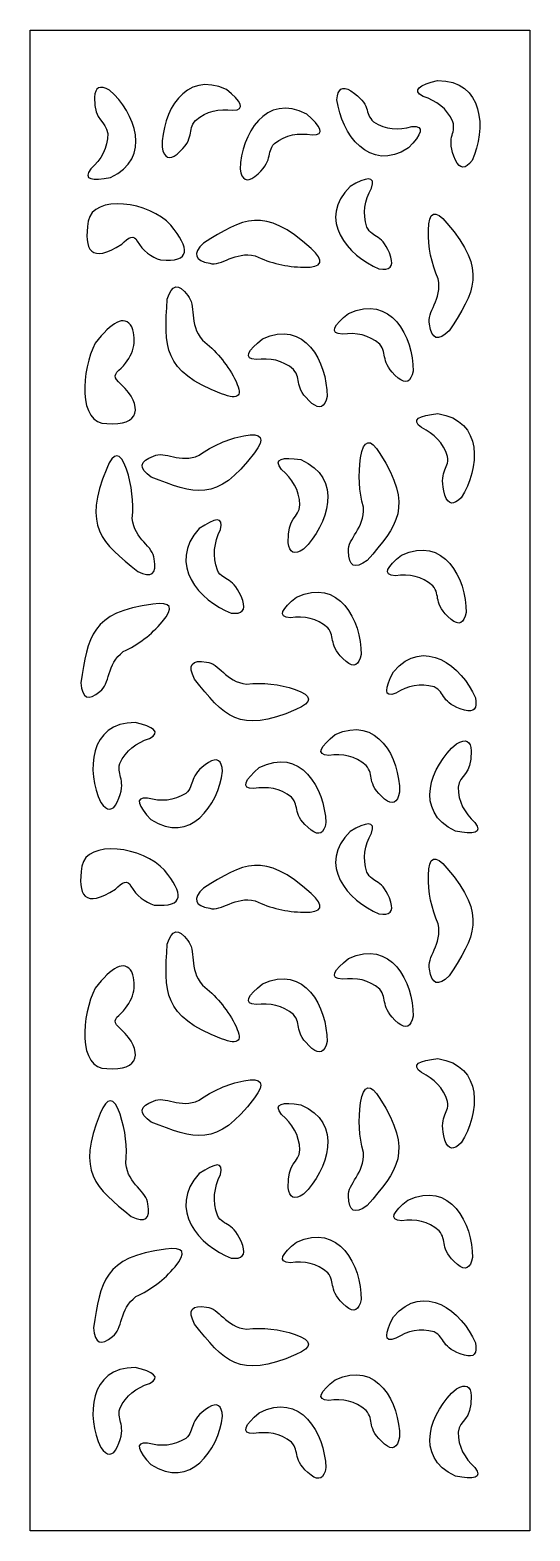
# Model space of a CAD drawing. Header units: centimetres. Extents: x -19.6 to -13.6, y -9 to 9.
import ezdxf

# ---------------------------------------------------------------- set-up
doc = ezdxf.new("R2010")
doc.units = ezdxf.units.CM
doc.header["$MEASUREMENT"] = 0
doc.layers.add('layer 1', color=7, linetype='Continuous')

msp = doc.modelspace()

# ---------------------------------------------------------------- linework, layer by layer
at = {"layer": 'layer 1', "color": 250}
for points, knots in [([(-13.56024, -9.00022), (-13.56024, -9.00022), (-13.56024, 9.00077), (-13.56024, 9.00077), (-13.56024, 9.00077), (-13.56024, 9.00077), (-19.56056, 9.00077), (-19.56056, 9.00077), (-19.56056, 9.00077), (-19.56056, 9.00077), (-19.56056, -9.00022), (-19.56056, -9.00022), (-19.56056, -9.00022), (-19.56056, -9.00022), (-13.56024, -9.00022), (-13.56024, -9.00022)], [0, 0, 0, 0, 0.2, 0.2, 0.2, 0.2, 0.4, 0.4, 0.4, 0.4, 0.6, 0.6, 0.6, 0.6, 1, 1, 1, 1]), ([(-17.9763, 7.5949), (-17.97671, 8.00797), (-17.70802, 8.52396), (-17.20123, 8.2857), (-17.20123, 8.2857), (-17.02792, 8.14755), (-16.96311, 8.04358), (-17.12647, 8.03766), (-17.12647, 8.03766), (-17.29292, 8.05826), (-17.44227, 8.03132), (-17.57471, 7.91731), (-17.57471, 7.91731), (-17.67826, 7.79629), (-17.56749, 7.70834), (-17.79577, 7.51166), (-17.79577, 7.51166), (-17.88915, 7.43618), (-17.94933, 7.46393), (-17.9763, 7.5949)], [0, 0, 0, 0, 0.16666667, 0.16666667, 0.16666667, 0.16666667, 0.33333333, 0.33333333, 0.33333333, 0.33333333, 0.5, 0.5, 0.5, 0.5, 0.66666667, 0.66666667, 0.66666667, 0.66666667, 1, 1, 1, 1]), ([(-18.60637, 8.27961), (-18.2977, 8.01105), (-18.08734, 7.46779), (-18.5951, 7.23168), (-18.5951, 7.23168), (-18.81105, 7.18782), (-18.93087, 7.20546), (-18.82895, 7.33542), (-18.82895, 7.33542), (-18.70523, 7.4505), (-18.62813, 7.58332), (-18.62705, 7.75976), (-18.62705, 7.75976), (-18.65, 7.91846), (-18.78777, 7.8902), (-18.78603, 8.19443), (-18.78603, 8.19443), (-18.7816, 8.31564), (-18.72172, 8.34404), (-18.60637, 8.27961)], [0, 0, 0, 0, 0.16666667, 0.16666667, 0.16666667, 0.16666667, 0.33333333, 0.33333333, 0.33333333, 0.33333333, 0.5, 0.5, 0.5, 0.5, 0.66666667, 0.66666667, 0.66666667, 0.66666667, 1, 1, 1, 1]), ([(-15.87761, 8.16411), (-15.82317, 7.75476), (-15.48842, 7.28037), (-15.01791, 7.58603), (-15.01791, 7.58603), (-14.86453, 7.7467), (-14.81411, 7.85862), (-14.97676, 7.84206), (-14.97676, 7.84206), (-15.13896, 7.7988), (-15.29052, 7.80499), (-15.43689, 7.89977), (-15.43689, 7.89977), (-15.55556, 8.00547), (-15.45747, 8.10782), (-15.70978, 8.27137), (-15.70978, 8.27137), (-15.81233, 8.33333), (-15.86827, 8.29758), (-15.87761, 8.16411)], [0, 0, 0, 0, 0.16666667, 0.16666667, 0.16666667, 0.16666667, 0.33333333, 0.33333333, 0.33333333, 0.33333333, 0.5, 0.5, 0.5, 0.5, 0.66666667, 0.66666667, 0.66666667, 0.66666667, 1, 1, 1, 1]), ([(-14.25612, 7.43653), (-14.08365, 7.81053), (-14.11206, 8.39367), (-14.6704, 8.39614), (-14.6704, 8.39614), (-14.88494, 8.34565), (-14.98697, 8.27939), (-14.84146, 8.20366), (-14.84146, 8.20366), (-14.6821, 8.15062), (-14.55804, 8.06188), (-14.48557, 7.90156), (-14.48557, 7.90156), (-14.44218, 7.74734), (-14.57918, 7.71538), (-14.45434, 7.43889), (-14.45434, 7.43889), (-14.40119, 7.3303), (-14.33512, 7.32951), (-14.25612, 7.43653)], [0, 0, 0, 0, 0.16666667, 0.16666667, 0.16666667, 0.16666667, 0.33333333, 0.33333333, 0.33333333, 0.33333333, 0.5, 0.5, 0.5, 0.5, 0.66666667, 0.66666667, 0.66666667, 0.66666667, 1, 1, 1, 1]), ([(-17.04041, 7.33388), (-17.02474, 7.74664), (-16.73617, 8.25142), (-16.23905, 7.99294), (-16.23905, 7.99294), (-16.07126, 7.84792), (-16.01054, 7.74143), (-16.17401, 7.74209), (-16.17401, 7.74209), (-16.33953, 7.76937), (-16.48981, 7.74846), (-16.62659, 7.63987), (-16.62659, 7.63987), (-16.73477, 7.52312), (-16.6275, 7.43078), (-16.86326, 7.24344), (-16.86326, 7.24344), (-16.95951, 7.17178), (-17.01856, 7.20192), (-17.04041, 7.33388)], [0, 0, 0, 0, 0.16666667, 0.16666667, 0.16666667, 0.16666667, 0.33333333, 0.33333333, 0.33333333, 0.33333333, 0.5, 0.5, 0.5, 0.5, 0.66666667, 0.66666667, 0.66666667, 0.66666667, 1, 1, 1, 1]), ([(-15.37246, 6.13804), (-15.75002, 6.29054), (-16.122, 6.73531), (-15.71675, 7.12584), (-15.71675, 7.12584), (-15.52639, 7.23842), (-15.40741, 7.26116), (-15.46246, 7.10466), (-15.46246, 7.10466), (-15.54289, 6.95505), (-15.57355, 6.804), (-15.5184, 6.63671), (-15.5184, 6.63671), (-15.44616, 6.4941), (-15.3248, 6.56619), (-15.22959, 6.27777), (-15.22959, 6.27777), (-15.1952, 6.16163), (-15.24282, 6.11505), (-15.37246, 6.13804)], [0, 0, 0, 0, 0.16666667, 0.16666667, 0.16666667, 0.16666667, 0.33333333, 0.33333333, 0.33333333, 0.33333333, 0.5, 0.5, 0.5, 0.5, 0.66666667, 0.66666667, 0.66666667, 0.66666667, 1, 1, 1, 1]), ([(-18.86146, 6.70964), (-18.80431, 7.03089), (-18.12292, 6.94721), (-17.87118, 6.65901), (-17.87118, 6.65901), (-17.64099, 6.38091), (-17.62554, 6.21332), (-17.99289, 6.24275), (-17.99289, 6.24275), (-18.10903, 6.2773), (-18.20303, 6.3531), (-18.27491, 6.47015), (-18.27491, 6.47015), (-18.31114, 6.55059), (-18.37781, 6.51755), (-18.45831, 6.43294), (-18.45831, 6.43294), (-18.83004, 6.19646), (-18.91762, 6.35351), (-18.86146, 6.70964)], [0, 0, 0, 0, 0.16666667, 0.16666667, 0.16666667, 0.16666667, 0.33333333, 0.33333333, 0.33333333, 0.33333333, 0.5, 0.5, 0.5, 0.5, 0.66666667, 0.66666667, 0.66666667, 0.66666667, 1, 1, 1, 1]), ([(-17.47849, 6.44627), (-17.00117, 6.73997), (-16.75245, 6.8976), (-16.18833, 6.38038), (-16.18833, 6.38038), (-16.01879, 6.22908), (-16.04785, 6.1541), (-16.27551, 6.15545), (-16.27551, 6.15545), (-16.48078, 6.15974), (-16.67452, 6.20505), (-16.85672, 6.29137), (-16.85672, 6.29137), (-17.10255, 6.35517), (-17.26069, 6.15903), (-17.40381, 6.20369), (-17.40381, 6.20369), (-17.58719, 6.23348), (-17.61208, 6.31434), (-17.47849, 6.44627)], [0, 0, 0, 0, 0.16666667, 0.16666667, 0.16666667, 0.16666667, 0.33333333, 0.33333333, 0.33333333, 0.33333333, 0.5, 0.5, 0.5, 0.5, 0.66666667, 0.66666667, 0.66666667, 0.66666667, 1, 1, 1, 1]), ([(-14.52992, 5.39298), (-14.22768, 5.86458), (-14.06568, 6.11024), (-14.55677, 6.68344), (-14.55677, 6.68344), (-14.70029, 6.85564), (-14.77473, 6.82797), (-14.78008, 6.60044), (-14.78008, 6.60044), (-14.78189, 6.39524), (-14.7431, 6.20081), (-14.66372, 6.01715), (-14.66372, 6.01715), (-14.60832, 5.77032), (-14.80545, 5.61589), (-14.76581, 5.47205), (-14.76581, 5.47205), (-14.74195, 5.28826), (-14.66332, 5.2619), (-14.52992, 5.39298)], [0, 0, 0, 0, 0.16666667, 0.16666667, 0.16666667, 0.16666667, 0.33333333, 0.33333333, 0.33333333, 0.33333333, 0.5, 0.5, 0.5, 0.5, 0.66666667, 0.66666667, 0.66666667, 0.66666667, 1, 1, 1, 1]), ([(-17.91376, 5.77202), (-17.94975, 5.20592), (-17.97251, 4.90882), (-17.26091, 4.63862), (-17.26091, 4.63862), (-17.05067, 4.5555), (-16.99866, 4.61632), (-17.10489, 4.82106), (-17.10489, 4.82106), (-17.20336, 5.00425), (-17.33229, 5.15811), (-17.49169, 5.28263), (-17.49169, 5.28263), (-17.66079, 5.47494), (-17.56263, 5.7081), (-17.66765, 5.81659), (-17.66765, 5.81659), (-17.77826, 5.96826), (-17.8603, 5.95341), (-17.91376, 5.77202)], [0, 0, 0, 0, 0.16666667, 0.16666667, 0.16666667, 0.16666667, 0.33333333, 0.33333333, 0.33333333, 0.33333333, 0.5, 0.5, 0.5, 0.5, 0.66666667, 0.66666667, 0.66666667, 0.66666667, 1, 1, 1, 1]), ([(-14.96249, 4.91048), (-14.96208, 5.32356), (-15.23077, 5.83955), (-15.73756, 5.60128), (-15.73756, 5.60128), (-15.91087, 5.46314), (-15.97568, 5.35917), (-15.81232, 5.35325), (-15.81232, 5.35325), (-15.64587, 5.37384), (-15.49652, 5.3469), (-15.36407, 5.2329), (-15.36407, 5.2329), (-15.26053, 5.11188), (-15.3713, 5.02392), (-15.14302, 4.82724), (-15.14302, 4.82724), (-15.04964, 4.75177), (-14.98946, 4.77951), (-14.96249, 4.91048)], [0, 0, 0, 0, 0.16666667, 0.16666667, 0.16666667, 0.16666667, 0.33333333, 0.33333333, 0.33333333, 0.33333333, 0.5, 0.5, 0.5, 0.5, 0.66666667, 0.66666667, 0.66666667, 0.66666667, 1, 1, 1, 1]), ([(-18.6378, 4.28073), (-18.99236, 4.26799), (-18.9425, 4.934), (-18.77672, 5.24501), (-18.77672, 5.24501), (-18.58196, 5.49974), (-18.42916, 5.58992), (-18.33767, 5.43963), (-18.33767, 5.43963), (-18.27376, 5.26386), (-18.31681, 5.09935), (-18.46682, 4.94609), (-18.46682, 4.94609), (-18.55097, 4.86983), (-18.56965, 4.83857), (-18.46478, 4.75105), (-18.46478, 4.75105), (-18.19691, 4.49158), (-18.23981, 4.2476), (-18.6378, 4.28073)], [0, 0, 0, 0, 0.16666667, 0.16666667, 0.16666667, 0.16666667, 0.33333333, 0.33333333, 0.33333333, 0.33333333, 0.5, 0.5, 0.5, 0.5, 0.66666667, 0.66666667, 0.66666667, 0.66666667, 1, 1, 1, 1]), ([(-15.99633, 4.60641), (-15.99592, 5.01949), (-16.26461, 5.53548), (-16.7714, 5.29721), (-16.7714, 5.29721), (-16.94471, 5.15907), (-17.00952, 5.0551), (-16.84616, 5.04918), (-16.84616, 5.04918), (-16.67971, 5.06978), (-16.53036, 5.04284), (-16.39791, 4.92883), (-16.39791, 4.92883), (-16.29436, 4.80781), (-16.40514, 4.71986), (-16.17686, 4.52318), (-16.17686, 4.52318), (-16.08348, 4.4477), (-16.0233, 4.47544), (-15.99633, 4.60641)], [0, 0, 0, 0, 0.16666667, 0.16666667, 0.16666667, 0.16666667, 0.33333333, 0.33333333, 0.33333333, 0.33333333, 0.5, 0.5, 0.5, 0.5, 0.66666667, 0.66666667, 0.66666667, 0.66666667, 1, 1, 1, 1]), ([(-14.38433, 3.39223), (-14.16366, 3.73905), (-14.11418, 4.32074), (-14.66704, 4.40003), (-14.66704, 4.40003), (-14.88634, 4.37954), (-14.99625, 4.32793), (-14.86216, 4.23287), (-14.86216, 4.23287), (-14.71132, 4.15838), (-14.60022, 4.05339), (-14.54975, 3.88457), (-14.54975, 3.88457), (-14.5273, 3.72579), (-14.66729, 3.71298), (-14.58041, 3.42186), (-14.58041, 3.42186), (-14.54221, 3.30694), (-14.47685, 3.29707), (-14.38433, 3.39223)], [0, 0, 0, 0, 0.16666667, 0.16666667, 0.16666667, 0.16666667, 0.33333333, 0.33333333, 0.33333333, 0.33333333, 0.5, 0.5, 0.5, 0.5, 0.66666667, 0.66666667, 0.66666667, 0.66666667, 1, 1, 1, 1]), ([(-18.10467, 3.64002), (-17.58902, 3.43521), (-17.31948, 3.32399), (-16.8676, 3.92961), (-16.8676, 3.92961), (-16.73104, 4.10756), (-16.77284, 4.17602), (-16.99301, 4.135), (-16.99301, 4.135), (-17.19096, 4.09501), (-17.37027, 4.01679), (-17.53094, 3.90035), (-17.53094, 3.90035), (-17.75731, 3.79492), (-17.94617, 3.95971), (-18.07658, 3.89095), (-18.07658, 3.89095), (-18.24869, 3.82976), (-18.25805, 3.74611), (-18.10467, 3.64002)], [0, 0, 0, 0, 0.16666667, 0.16666667, 0.16666667, 0.16666667, 0.33333333, 0.33333333, 0.33333333, 0.33333333, 0.5, 0.5, 0.5, 0.5, 0.66666667, 0.66666667, 0.66666667, 0.66666667, 1, 1, 1, 1]), ([(-15.51429, 2.63942), (-15.14921, 3.06258), (-14.95454, 3.28234), (-15.36055, 3.92067), (-15.36055, 3.92067), (-15.47856, 4.11185), (-15.55611, 4.09522), (-15.59319, 3.87077), (-15.59319, 3.87077), (-15.62366, 3.66791), (-15.61243, 3.46985), (-15.55952, 3.27658), (-15.55952, 3.27658), (-15.53916, 3.02426), (-15.75588, 2.89987), (-15.73673, 2.75177), (-15.73673, 2.75177), (-15.73879, 2.56639), (-15.66464, 2.52894), (-15.51429, 2.63942)], [0, 0, 0, 0, 0.16666667, 0.16666667, 0.16666667, 0.16666667, 0.33333333, 0.33333333, 0.33333333, 0.33333333, 0.5, 0.5, 0.5, 0.5, 0.66666667, 0.66666667, 0.66666667, 0.66666667, 1, 1, 1, 1]), ([(-18.26845, 2.50685), (-18.70073, 2.85852), (-18.93022, 3.04025), (-18.64034, 3.74097), (-18.64034, 3.74097), (-18.55706, 3.95021), (-18.47784, 3.94763), (-18.4027, 3.73324), (-18.4027, 3.73324), (-18.33779, 3.53893), (-18.31475, 3.34193), (-18.33359, 3.14224), (-18.33359, 3.14224), (-18.3102, 2.89018), (-18.07542, 2.80628), (-18.06878, 2.65705), (-18.06878, 2.65705), (-18.03484, 2.4749), (-18.1014, 2.42484), (-18.26845, 2.50685)], [0, 0, 0, 0, 0.16666667, 0.16666667, 0.16666667, 0.16666667, 0.33333333, 0.33333333, 0.33333333, 0.33333333, 0.5, 0.5, 0.5, 0.5, 0.66666667, 0.66666667, 0.66666667, 0.66666667, 1, 1, 1, 1]), ([(-16.27729, 2.77354), (-15.98068, 3.06314), (-15.79431, 3.62975), (-16.31191, 3.84818), (-16.31191, 3.84818), (-16.52956, 3.88311), (-16.64849, 3.85946), (-16.54098, 3.73099), (-16.54098, 3.73099), (-16.41235, 3.61878), (-16.32951, 3.48622), (-16.3207, 3.30542), (-16.3207, 3.30542), (-16.33668, 3.14169), (-16.47556, 3.16426), (-16.4605, 2.85251), (-16.4605, 2.85251), (-16.45077, 2.72847), (-16.3897, 2.70215), (-16.27729, 2.77354)], [0, 0, 0, 0, 0.16666667, 0.16666667, 0.16666667, 0.16666667, 0.33333333, 0.33333333, 0.33333333, 0.33333333, 0.5, 0.5, 0.5, 0.5, 0.66666667, 0.66666667, 0.66666667, 0.66666667, 1, 1, 1, 1]), ([(-17.14505, 2.00904), (-17.52861, 2.15075), (-17.91877, 2.59672), (-17.53012, 3.02105), (-17.53012, 3.02105), (-17.34462, 3.14668), (-17.22669, 3.17566), (-17.27518, 3.01041), (-17.27518, 3.01041), (-17.34931, 2.8512), (-17.37366, 2.69272), (-17.3116, 2.52118), (-17.3116, 2.52118), (-17.2335, 2.37609), (-17.11524, 2.45651), (-17.00812, 2.16078), (-17.00812, 2.16078), (-16.96892, 2.04151), (-17.01456, 1.99094), (-17.14505, 2.00904)], [0, 0, 0, 0, 0.16666667, 0.16666667, 0.16666667, 0.16666667, 0.33333333, 0.33333333, 0.33333333, 0.33333333, 0.5, 0.5, 0.5, 0.5, 0.66666667, 0.66666667, 0.66666667, 0.66666667, 1, 1, 1, 1]), ([(-14.3259, 2.0137), (-14.32549, 2.42677), (-14.59418, 2.94277), (-15.10097, 2.7045), (-15.10097, 2.7045), (-15.27428, 2.56635), (-15.33909, 2.46238), (-15.17573, 2.45646), (-15.17573, 2.45646), (-15.00928, 2.47706), (-14.85993, 2.45012), (-14.72748, 2.33611), (-14.72748, 2.33611), (-14.62393, 2.2151), (-14.73472, 2.12714), (-14.50643, 1.93046), (-14.50643, 1.93046), (-14.41305, 1.85498), (-14.35287, 1.88273), (-14.3259, 2.0137)], [0, 0, 0, 0, 0.16666667, 0.16666667, 0.16666667, 0.16666667, 0.33333333, 0.33333333, 0.33333333, 0.33333333, 0.5, 0.5, 0.5, 0.5, 0.66666667, 0.66666667, 0.66666667, 0.66666667, 1, 1, 1, 1]), ([(-15.58621, 1.50982), (-15.5858, 1.92289), (-15.85449, 2.43888), (-16.36128, 2.20062), (-16.36128, 2.20062), (-16.53459, 2.06247), (-16.59941, 1.9585), (-16.43605, 1.95258), (-16.43605, 1.95258), (-16.26959, 1.97318), (-16.12024, 1.94624), (-15.9878, 1.83223), (-15.9878, 1.83223), (-15.88425, 1.71121), (-15.99503, 1.62326), (-15.76674, 1.42658), (-15.76674, 1.42658), (-15.67336, 1.3511), (-15.61318, 1.37884), (-15.58621, 1.50982)], [0, 0, 0, 0, 0.16666667, 0.16666667, 0.16666667, 0.16666667, 0.33333333, 0.33333333, 0.33333333, 0.33333333, 0.5, 0.5, 0.5, 0.5, 0.66666667, 0.66666667, 0.66666667, 0.66666667, 1, 1, 1, 1]), ([(-18.94923, 1.16997), (-18.86652, 1.72655), (-18.82683, 2.01955), (-18.08518, 2.11557), (-18.08518, 2.11557), (-17.86538, 2.14713), (-17.82788, 2.07613), (-17.97269, 1.90259), (-17.97269, 1.90259), (-18.10555, 1.74811), (-18.26168, 1.62913), (-18.44108, 1.54565), (-18.44108, 1.54565), (-18.64389, 1.39877), (-18.59767, 1.15013), (-18.72134, 1.06952), (-18.72134, 1.06952), (-18.85937, 0.94839), (-18.93533, 0.98187), (-18.94923, 1.16997)], [0, 0, 0, 0, 0.16666667, 0.16666667, 0.16666667, 0.16666667, 0.33333333, 0.33333333, 0.33333333, 0.33333333, 0.5, 0.5, 0.5, 0.5, 0.66666667, 0.66666667, 0.66666667, 0.66666667, 1, 1, 1, 1]), ([(-14.21598, 0.99271), (-14.38023, 1.37052), (-14.83151, 1.73154), (-15.19987, 1.30491), (-15.19987, 1.30491), (-15.30326, 1.1072), (-15.32108, 0.98545), (-15.16938, 1.04734), (-15.16938, 1.04734), (-15.02541, 1.13476), (-14.87813, 1.17167), (-14.71162, 1.12201), (-14.71162, 1.12201), (-14.56872, 1.05404), (-14.63494, 0.92798), (-14.34786, 0.84223), (-14.34786, 0.84223), (-14.23241, 0.8117), (-14.18845, 0.86186), (-14.21598, 0.99271)], [0, 0, 0, 0, 0.16666667, 0.16666667, 0.16666667, 0.16666667, 0.33333333, 0.33333333, 0.33333333, 0.33333333, 0.5, 0.5, 0.5, 0.5, 0.66666667, 0.66666667, 0.66666667, 0.66666667, 1, 1, 1, 1]), ([(-17.58708, 1.21531), (-17.2361, 0.77999), (-17.05465, 0.54882), (-16.369, 0.85189), (-16.369, 0.85189), (-16.16423, 0.93905), (-16.16771, 1.01956), (-16.37943, 1.09341), (-16.37943, 1.09341), (-16.57129, 1.15709), (-16.7653, 1.17817), (-16.96146, 1.15664), (-16.96146, 1.15664), (-17.20961, 1.17743), (-17.29492, 1.41513), (-17.44174, 1.42011), (-17.44174, 1.42011), (-17.62128, 1.45245), (-17.66972, 1.38418), (-17.58708, 1.21531)], [0, 0, 0, 0, 0.16666667, 0.16666667, 0.16666667, 0.16666667, 0.33333333, 0.33333333, 0.33333333, 0.33333333, 0.5, 0.5, 0.5, 0.5, 0.66666667, 0.66666667, 0.66666667, 0.66666667, 1, 1, 1, 1]), ([(-15.12483, -0.14084), (-15.12442, 0.27224), (-15.39311, 0.78823), (-15.8999, 0.54996), (-15.8999, 0.54996), (-16.07321, 0.41182), (-16.13802, 0.30785), (-15.97466, 0.30193), (-15.97466, 0.30193), (-15.80821, 0.32253), (-15.65886, 0.29559), (-15.52641, 0.18158), (-15.52641, 0.18158), (-15.42286, 0.06056), (-15.53364, -0.02739), (-15.30536, -0.22407), (-15.30536, -0.22407), (-15.21198, -0.29955), (-15.1518, -0.27181), (-15.12483, -0.14084)], [0, 0, 0, 0, 0.16666667, 0.16666667, 0.16666667, 0.16666667, 0.33333333, 0.33333333, 0.33333333, 0.33333333, 0.5, 0.5, 0.5, 0.5, 0.66666667, 0.66666667, 0.66666667, 0.66666667, 1, 1, 1, 1]), ([(-18.71203, -0.26274), (-18.8845, 0.11126), (-18.85609, 0.6944), (-18.29775, 0.69687), (-18.29775, 0.69687), (-18.08321, 0.64638), (-17.98118, 0.58012), (-18.12669, 0.50439), (-18.12669, 0.50439), (-18.28605, 0.45135), (-18.41011, 0.36261), (-18.48258, 0.20229), (-18.48258, 0.20229), (-18.52597, 0.04807), (-18.38897, 0.01611), (-18.51381, -0.26038), (-18.51381, -0.26038), (-18.56696, -0.36897), (-18.63303, -0.36976), (-18.71203, -0.26274)], [0, 0, 0, 0, 0.16666667, 0.16666667, 0.16666667, 0.16666667, 0.33333333, 0.33333333, 0.33333333, 0.33333333, 0.5, 0.5, 0.5, 0.5, 0.66666667, 0.66666667, 0.66666667, 0.66666667, 1, 1, 1, 1]), ([(-16.01009, -0.5048), (-16.02576, -0.09204), (-16.31434, 0.41274), (-16.81145, 0.15425), (-16.81145, 0.15425), (-16.97925, 0.00924), (-17.03996, -0.09725), (-16.8765, -0.0966), (-16.8765, -0.0966), (-16.71098, -0.06931), (-16.56069, -0.09022), (-16.42392, -0.19881), (-16.42392, -0.19881), (-16.31574, -0.31556), (-16.423, -0.40791), (-16.18724, -0.59524), (-16.18724, -0.59524), (-16.091, -0.66691), (-16.03195, -0.63676), (-16.01009, -0.5048)], [0, 0, 0, 0, 0.16666667, 0.16666667, 0.16666667, 0.16666667, 0.33333333, 0.33333333, 0.33333333, 0.33333333, 0.5, 0.5, 0.5, 0.5, 0.66666667, 0.66666667, 0.66666667, 0.66666667, 1, 1, 1, 1]), ([(-14.44413, 0.44093), (-14.75281, 0.17237), (-14.96317, -0.3709), (-14.4554, -0.607), (-14.4554, -0.607), (-14.23945, -0.65086), (-14.11964, -0.63322), (-14.22155, -0.50327), (-14.22155, -0.50327), (-14.34527, -0.38818), (-14.42237, -0.25536), (-14.42346, -0.07892), (-14.42346, -0.07892), (-14.40051, 0.07978), (-14.26273, 0.05152), (-14.26447, 0.35575), (-14.26447, 0.35575), (-14.2689, 0.47696), (-14.32879, 0.50536), (-14.44413, 0.44093)], [0, 0, 0, 0, 0.16666667, 0.16666667, 0.16666667, 0.16666667, 0.33333333, 0.33333333, 0.33333333, 0.33333333, 0.5, 0.5, 0.5, 0.5, 0.66666667, 0.66666667, 0.66666667, 0.66666667, 1, 1, 1, 1]), ([(-17.2491, 0.11067), (-17.30354, -0.29868), (-17.63829, -0.77307), (-18.1088, -0.46741), (-18.1088, -0.46741), (-18.26218, -0.30674), (-18.3126, -0.19482), (-18.14994, -0.21138), (-18.14994, -0.21138), (-17.98775, -0.25465), (-17.83619, -0.24845), (-17.68982, -0.15367), (-17.68982, -0.15367), (-17.57115, -0.04798), (-17.66923, 0.05438), (-17.41693, 0.21792), (-17.41693, 0.21792), (-17.31438, 0.27989), (-17.25844, 0.24414), (-17.2491, 0.11067)], [0, 0, 0, 0, 0.16666667, 0.16666667, 0.16666667, 0.16666667, 0.33333333, 0.33333333, 0.33333333, 0.33333333, 0.5, 0.5, 0.5, 0.5, 0.66666667, 0.66666667, 0.66666667, 0.66666667, 1, 1, 1, 1]), ([(-15.37246, -1.5977), (-15.75002, -1.4452), (-16.122, -1.00042), (-15.71675, -0.6099), (-15.71675, -0.6099), (-15.52639, -0.49732), (-15.40741, -0.47458), (-15.46246, -0.63108), (-15.46246, -0.63108), (-15.54289, -0.78069), (-15.57355, -0.93173), (-15.5184, -1.09903), (-15.5184, -1.09903), (-15.44616, -1.24164), (-15.3248, -1.16955), (-15.22959, -1.45797), (-15.22959, -1.45797), (-15.1952, -1.57411), (-15.24282, -1.62069), (-15.37246, -1.5977)], [0, 0, 0, 0, 0.16666667, 0.16666667, 0.16666667, 0.16666667, 0.33333333, 0.33333333, 0.33333333, 0.33333333, 0.5, 0.5, 0.5, 0.5, 0.66666667, 0.66666667, 0.66666667, 0.66666667, 1, 1, 1, 1]), ([(-18.93767, -1.0261), (-18.88052, -0.70485), (-18.19912, -0.78853), (-17.94738, -1.07672), (-17.94738, -1.07672), (-17.7172, -1.35483), (-17.70175, -1.52242), (-18.0691, -1.49299), (-18.0691, -1.49299), (-18.18523, -1.45844), (-18.27924, -1.38264), (-18.35112, -1.26559), (-18.35112, -1.26559), (-18.38735, -1.18515), (-18.45401, -1.21819), (-18.53451, -1.3028), (-18.53451, -1.3028), (-18.90624, -1.53928), (-18.99383, -1.38223), (-18.93767, -1.0261)], [0, 0, 0, 0, 0.16666667, 0.16666667, 0.16666667, 0.16666667, 0.33333333, 0.33333333, 0.33333333, 0.33333333, 0.5, 0.5, 0.5, 0.5, 0.66666667, 0.66666667, 0.66666667, 0.66666667, 1, 1, 1, 1]), ([(-17.47849, -1.28947), (-17.00117, -0.99577), (-16.75245, -0.83814), (-16.18833, -1.35536), (-16.18833, -1.35536), (-16.01879, -1.50666), (-16.04785, -1.58164), (-16.27551, -1.58028), (-16.27551, -1.58028), (-16.48078, -1.576), (-16.67452, -1.53069), (-16.85672, -1.44437), (-16.85672, -1.44437), (-17.10255, -1.38057), (-17.26069, -1.57671), (-17.40381, -1.53204), (-17.40381, -1.53204), (-17.58719, -1.50225), (-17.61208, -1.4214), (-17.47849, -1.28947)], [0, 0, 0, 0, 0.16666667, 0.16666667, 0.16666667, 0.16666667, 0.33333333, 0.33333333, 0.33333333, 0.33333333, 0.5, 0.5, 0.5, 0.5, 0.66666667, 0.66666667, 0.66666667, 0.66666667, 1, 1, 1, 1]), ([(-14.52992, -2.34276), (-14.22768, -1.87116), (-14.06568, -1.62549), (-14.55677, -1.05229), (-14.55677, -1.05229), (-14.70029, -0.8801), (-14.77473, -0.90777), (-14.78008, -1.1353), (-14.78008, -1.1353), (-14.78189, -1.3405), (-14.7431, -1.53493), (-14.66372, -1.71859), (-14.66372, -1.71859), (-14.60832, -1.96542), (-14.80545, -2.11985), (-14.76581, -2.26368), (-14.76581, -2.26368), (-14.74195, -2.44748), (-14.66332, -2.47384), (-14.52992, -2.34276)], [0, 0, 0, 0, 0.16666667, 0.16666667, 0.16666667, 0.16666667, 0.33333333, 0.33333333, 0.33333333, 0.33333333, 0.5, 0.5, 0.5, 0.5, 0.66666667, 0.66666667, 0.66666667, 0.66666667, 1, 1, 1, 1]), ([(-17.91376, -1.96372), (-17.94975, -2.52982), (-17.97251, -2.82692), (-17.26091, -3.09712), (-17.26091, -3.09712), (-17.05067, -3.18023), (-16.99866, -3.11942), (-17.10489, -2.91468), (-17.10489, -2.91468), (-17.20336, -2.73149), (-17.33229, -2.57763), (-17.49169, -2.45311), (-17.49169, -2.45311), (-17.66079, -2.2608), (-17.56263, -2.02763), (-17.66765, -1.91915), (-17.66765, -1.91915), (-17.77826, -1.76748), (-17.8603, -1.78233), (-17.91376, -1.96372)], [0, 0, 0, 0, 0.16666667, 0.16666667, 0.16666667, 0.16666667, 0.33333333, 0.33333333, 0.33333333, 0.33333333, 0.5, 0.5, 0.5, 0.5, 0.66666667, 0.66666667, 0.66666667, 0.66666667, 1, 1, 1, 1]), ([(-14.96249, -2.82526), (-14.96208, -2.41218), (-15.23077, -1.89619), (-15.73756, -2.13446), (-15.73756, -2.13446), (-15.91087, -2.2726), (-15.97568, -2.37657), (-15.81232, -2.38249), (-15.81232, -2.38249), (-15.64587, -2.36189), (-15.49652, -2.38883), (-15.36407, -2.50284), (-15.36407, -2.50284), (-15.26053, -2.62386), (-15.3713, -2.71181), (-15.14302, -2.90849), (-15.14302, -2.90849), (-15.04964, -2.98397), (-14.98946, -2.95623), (-14.96249, -2.82526)], [0, 0, 0, 0, 0.16666667, 0.16666667, 0.16666667, 0.16666667, 0.33333333, 0.33333333, 0.33333333, 0.33333333, 0.5, 0.5, 0.5, 0.5, 0.66666667, 0.66666667, 0.66666667, 0.66666667, 1, 1, 1, 1]), ([(-18.6378, -3.45501), (-18.99236, -3.46775), (-18.9425, -2.80173), (-18.77672, -2.49073), (-18.77672, -2.49073), (-18.58196, -2.236), (-18.42916, -2.14582), (-18.33767, -2.29611), (-18.33767, -2.29611), (-18.27376, -2.47187), (-18.31681, -2.63639), (-18.46682, -2.78965), (-18.46682, -2.78965), (-18.55097, -2.86591), (-18.56965, -2.89717), (-18.46478, -2.98468), (-18.46478, -2.98468), (-18.19691, -3.24416), (-18.23981, -3.48813), (-18.6378, -3.45501)], [0, 0, 0, 0, 0.16666667, 0.16666667, 0.16666667, 0.16666667, 0.33333333, 0.33333333, 0.33333333, 0.33333333, 0.5, 0.5, 0.5, 0.5, 0.66666667, 0.66666667, 0.66666667, 0.66666667, 1, 1, 1, 1]), ([(-15.99633, -3.12932), (-15.99592, -2.71625), (-16.26461, -2.20026), (-16.7714, -2.43852), (-16.7714, -2.43852), (-16.94471, -2.57667), (-17.00952, -2.68064), (-16.84616, -2.68656), (-16.84616, -2.68656), (-16.67971, -2.66596), (-16.53036, -2.6929), (-16.39791, -2.80691), (-16.39791, -2.80691), (-16.29436, -2.92793), (-16.40514, -3.01588), (-16.17686, -3.21256), (-16.17686, -3.21256), (-16.08348, -3.28804), (-16.0233, -3.2603), (-15.99633, -3.12932)], [0, 0, 0, 0, 0.16666667, 0.16666667, 0.16666667, 0.16666667, 0.33333333, 0.33333333, 0.33333333, 0.33333333, 0.5, 0.5, 0.5, 0.5, 0.66666667, 0.66666667, 0.66666667, 0.66666667, 1, 1, 1, 1]), ([(-14.38433, -4.34351), (-14.16366, -3.99669), (-14.11418, -3.415), (-14.66704, -3.33571), (-14.66704, -3.33571), (-14.88634, -3.3562), (-14.99625, -3.40781), (-14.86216, -3.50287), (-14.86216, -3.50287), (-14.71132, -3.57736), (-14.60022, -3.68235), (-14.54975, -3.85117), (-14.54975, -3.85117), (-14.5273, -4.00995), (-14.66729, -4.02275), (-14.58041, -4.31388), (-14.58041, -4.31388), (-14.54221, -4.42879), (-14.47685, -4.43867), (-14.38433, -4.34351)], [0, 0, 0, 0, 0.16666667, 0.16666667, 0.16666667, 0.16666667, 0.33333333, 0.33333333, 0.33333333, 0.33333333, 0.5, 0.5, 0.5, 0.5, 0.66666667, 0.66666667, 0.66666667, 0.66666667, 1, 1, 1, 1]), ([(-18.10467, -4.09572), (-17.58902, -4.30053), (-17.31948, -4.41175), (-16.8676, -3.80613), (-16.8676, -3.80613), (-16.73104, -3.62818), (-16.77284, -3.55971), (-16.99301, -3.60074), (-16.99301, -3.60074), (-17.19096, -3.64073), (-17.37027, -3.71895), (-17.53094, -3.83538), (-17.53094, -3.83538), (-17.75731, -3.94081), (-17.94617, -3.77603), (-18.07658, -3.84479), (-18.07658, -3.84479), (-18.24869, -3.90598), (-18.25805, -3.98962), (-18.10467, -4.09572)], [0, 0, 0, 0, 0.16666667, 0.16666667, 0.16666667, 0.16666667, 0.33333333, 0.33333333, 0.33333333, 0.33333333, 0.5, 0.5, 0.5, 0.5, 0.66666667, 0.66666667, 0.66666667, 0.66666667, 1, 1, 1, 1]), ([(-15.51429, -5.09632), (-15.14921, -4.67316), (-14.95454, -4.4534), (-15.36055, -3.81507), (-15.36055, -3.81507), (-15.47856, -3.62389), (-15.55611, -3.64052), (-15.59319, -3.86497), (-15.59319, -3.86497), (-15.62366, -4.06783), (-15.61243, -4.26589), (-15.55952, -4.45915), (-15.55952, -4.45915), (-15.53916, -4.71148), (-15.75588, -4.83587), (-15.73673, -4.98397), (-15.73673, -4.98397), (-15.73879, -5.16935), (-15.66464, -5.2068), (-15.51429, -5.09632)], [0, 0, 0, 0, 0.16666667, 0.16666667, 0.16666667, 0.16666667, 0.33333333, 0.33333333, 0.33333333, 0.33333333, 0.5, 0.5, 0.5, 0.5, 0.66666667, 0.66666667, 0.66666667, 0.66666667, 1, 1, 1, 1]), ([(-18.34466, -5.22889), (-18.77693, -4.87722), (-19.00643, -4.69549), (-18.71654, -3.99476), (-18.71654, -3.99476), (-18.63326, -3.78553), (-18.55405, -3.78811), (-18.47891, -4.00249), (-18.47891, -4.00249), (-18.414, -4.1968), (-18.39096, -4.39381), (-18.40979, -4.5935), (-18.40979, -4.5935), (-18.3864, -4.84556), (-18.15163, -4.92946), (-18.14498, -5.07869), (-18.14498, -5.07869), (-18.11105, -5.26083), (-18.17761, -5.3109), (-18.34466, -5.22889)], [0, 0, 0, 0, 0.16666667, 0.16666667, 0.16666667, 0.16666667, 0.33333333, 0.33333333, 0.33333333, 0.33333333, 0.5, 0.5, 0.5, 0.5, 0.66666667, 0.66666667, 0.66666667, 0.66666667, 1, 1, 1, 1]), ([(-16.27729, -4.9622), (-15.98068, -4.6726), (-15.79431, -4.10599), (-16.31191, -3.88756), (-16.31191, -3.88756), (-16.52956, -3.85263), (-16.64849, -3.87628), (-16.54098, -4.00475), (-16.54098, -4.00475), (-16.41235, -4.11696), (-16.32951, -4.24952), (-16.3207, -4.43032), (-16.3207, -4.43032), (-16.33668, -4.59405), (-16.47556, -4.57148), (-16.4605, -4.88323), (-16.4605, -4.88323), (-16.45077, -5.00727), (-16.3897, -5.03359), (-16.27729, -4.9622)], [0, 0, 0, 0, 0.16666667, 0.16666667, 0.16666667, 0.16666667, 0.33333333, 0.33333333, 0.33333333, 0.33333333, 0.5, 0.5, 0.5, 0.5, 0.66666667, 0.66666667, 0.66666667, 0.66666667, 1, 1, 1, 1]), ([(-17.14505, -5.72669), (-17.52861, -5.58499), (-17.91877, -5.13902), (-17.53012, -4.71468), (-17.53012, -4.71468), (-17.34462, -4.58906), (-17.22669, -4.56008), (-17.27518, -4.72532), (-17.27518, -4.72532), (-17.34931, -4.88454), (-17.37366, -5.04302), (-17.3116, -5.21456), (-17.3116, -5.21456), (-17.2335, -5.35965), (-17.11524, -5.27923), (-17.00812, -5.57496), (-17.00812, -5.57496), (-16.96892, -5.69422), (-17.01456, -5.7448), (-17.14505, -5.72669)], [0, 0, 0, 0, 0.16666667, 0.16666667, 0.16666667, 0.16666667, 0.33333333, 0.33333333, 0.33333333, 0.33333333, 0.5, 0.5, 0.5, 0.5, 0.66666667, 0.66666667, 0.66666667, 0.66666667, 1, 1, 1, 1]), ([(-14.24969, -5.72204), (-14.24928, -5.30897), (-14.51798, -4.79297), (-15.02477, -5.03124), (-15.02477, -5.03124), (-15.19807, -5.16939), (-15.26289, -5.27335), (-15.09953, -5.27928), (-15.09953, -5.27928), (-14.93307, -5.25868), (-14.78372, -5.28562), (-14.65128, -5.39963), (-14.65128, -5.39963), (-14.54773, -5.52064), (-14.65851, -5.6086), (-14.43023, -5.80528), (-14.43023, -5.80528), (-14.33685, -5.88076), (-14.27667, -5.85301), (-14.24969, -5.72204)], [0, 0, 0, 0, 0.16666667, 0.16666667, 0.16666667, 0.16666667, 0.33333333, 0.33333333, 0.33333333, 0.33333333, 0.5, 0.5, 0.5, 0.5, 0.66666667, 0.66666667, 0.66666667, 0.66666667, 1, 1, 1, 1]), ([(-15.58621, -6.22592), (-15.5858, -5.81285), (-15.85449, -5.29686), (-16.36128, -5.53512), (-16.36128, -5.53512), (-16.53459, -5.67327), (-16.59941, -5.77724), (-16.43605, -5.78316), (-16.43605, -5.78316), (-16.26959, -5.76256), (-16.12024, -5.7895), (-15.9878, -5.90351), (-15.9878, -5.90351), (-15.88425, -6.02453), (-15.99503, -6.11248), (-15.76674, -6.30916), (-15.76674, -6.30916), (-15.67336, -6.38464), (-15.61318, -6.35689), (-15.58621, -6.22592)], [0, 0, 0, 0, 0.16666667, 0.16666667, 0.16666667, 0.16666667, 0.33333333, 0.33333333, 0.33333333, 0.33333333, 0.5, 0.5, 0.5, 0.5, 0.66666667, 0.66666667, 0.66666667, 0.66666667, 1, 1, 1, 1]), ([(-18.79682, -6.56577), (-18.71411, -6.00919), (-18.67442, -5.71619), (-17.93278, -5.62017), (-17.93278, -5.62017), (-17.71297, -5.58861), (-17.67547, -5.65961), (-17.82029, -5.83315), (-17.82029, -5.83315), (-17.95314, -5.98763), (-18.10927, -6.10661), (-18.28867, -6.19009), (-18.28867, -6.19009), (-18.49148, -6.33697), (-18.44526, -6.5856), (-18.56894, -6.66622), (-18.56894, -6.66622), (-18.70697, -6.78735), (-18.78293, -6.75386), (-18.79682, -6.56577)], [0, 0, 0, 0, 0.16666667, 0.16666667, 0.16666667, 0.16666667, 0.33333333, 0.33333333, 0.33333333, 0.33333333, 0.5, 0.5, 0.5, 0.5, 0.66666667, 0.66666667, 0.66666667, 0.66666667, 1, 1, 1, 1]), ([(-14.21598, -6.74302), (-14.38023, -6.36521), (-14.83151, -6.0042), (-15.19987, -6.43083), (-15.19987, -6.43083), (-15.30326, -6.62854), (-15.32108, -6.75029), (-15.16938, -6.6884), (-15.16938, -6.6884), (-15.02541, -6.60098), (-14.87813, -6.56407), (-14.71162, -6.61373), (-14.71162, -6.61373), (-14.56872, -6.6817), (-14.63494, -6.80776), (-14.34786, -6.89351), (-14.34786, -6.89351), (-14.23241, -6.92403), (-14.18845, -6.87387), (-14.21598, -6.74302)], [0, 0, 0, 0, 0.16666667, 0.16666667, 0.16666667, 0.16666667, 0.33333333, 0.33333333, 0.33333333, 0.33333333, 0.5, 0.5, 0.5, 0.5, 0.66666667, 0.66666667, 0.66666667, 0.66666667, 1, 1, 1, 1]), ([(-17.58708, -6.52043), (-17.2361, -6.95575), (-17.05465, -7.18692), (-16.369, -6.88385), (-16.369, -6.88385), (-16.16423, -6.79669), (-16.16771, -6.71618), (-16.37943, -6.64233), (-16.37943, -6.64233), (-16.57129, -6.57865), (-16.7653, -6.55757), (-16.96146, -6.57909), (-16.96146, -6.57909), (-17.20961, -6.55831), (-17.29492, -6.32061), (-17.44174, -6.31563), (-17.44174, -6.31563), (-17.62128, -6.28329), (-17.66972, -6.35156), (-17.58708, -6.52043)], [0, 0, 0, 0, 0.16666667, 0.16666667, 0.16666667, 0.16666667, 0.33333333, 0.33333333, 0.33333333, 0.33333333, 0.5, 0.5, 0.5, 0.5, 0.66666667, 0.66666667, 0.66666667, 0.66666667, 1, 1, 1, 1]), ([(-15.12483, -7.87657), (-15.12442, -7.4635), (-15.39311, -6.94751), (-15.8999, -7.18577), (-15.8999, -7.18577), (-16.07321, -7.32392), (-16.13802, -7.42789), (-15.97466, -7.43381), (-15.97466, -7.43381), (-15.80821, -7.41321), (-15.65886, -7.44015), (-15.52641, -7.55416), (-15.52641, -7.55416), (-15.42286, -7.67518), (-15.53364, -7.76313), (-15.30536, -7.95981), (-15.30536, -7.95981), (-15.21198, -8.03529), (-15.1518, -8.00755), (-15.12483, -7.87657)], [0, 0, 0, 0, 0.16666667, 0.16666667, 0.16666667, 0.16666667, 0.33333333, 0.33333333, 0.33333333, 0.33333333, 0.5, 0.5, 0.5, 0.5, 0.66666667, 0.66666667, 0.66666667, 0.66666667, 1, 1, 1, 1]), ([(-18.71203, -7.99848), (-18.8845, -7.62448), (-18.85609, -7.04134), (-18.29775, -7.03887), (-18.29775, -7.03887), (-18.08321, -7.08936), (-17.98118, -7.15562), (-18.12669, -7.23135), (-18.12669, -7.23135), (-18.28605, -7.28439), (-18.41011, -7.37313), (-18.48258, -7.53345), (-18.48258, -7.53345), (-18.52597, -7.68767), (-18.38897, -7.71963), (-18.51381, -7.99612), (-18.51381, -7.99612), (-18.56696, -8.10471), (-18.63303, -8.1055), (-18.71203, -7.99848)], [0, 0, 0, 0, 0.16666667, 0.16666667, 0.16666667, 0.16666667, 0.33333333, 0.33333333, 0.33333333, 0.33333333, 0.5, 0.5, 0.5, 0.5, 0.66666667, 0.66666667, 0.66666667, 0.66666667, 1, 1, 1, 1]), ([(-16.01009, -8.24054), (-16.02576, -7.82778), (-16.31434, -7.323), (-16.81145, -7.58148), (-16.81145, -7.58148), (-16.97925, -7.7265), (-17.03996, -7.83299), (-16.8765, -7.83233), (-16.8765, -7.83233), (-16.71098, -7.80505), (-16.56069, -7.82596), (-16.42392, -7.93455), (-16.42392, -7.93455), (-16.31574, -8.0513), (-16.423, -8.14364), (-16.18724, -8.33098), (-16.18724, -8.33098), (-16.091, -8.40264), (-16.03195, -8.3725), (-16.01009, -8.24054)], [0, 0, 0, 0, 0.16666667, 0.16666667, 0.16666667, 0.16666667, 0.33333333, 0.33333333, 0.33333333, 0.33333333, 0.5, 0.5, 0.5, 0.5, 0.66666667, 0.66666667, 0.66666667, 0.66666667, 1, 1, 1, 1]), ([(-14.44413, -7.29481), (-14.75281, -7.56337), (-14.96317, -8.10663), (-14.4554, -8.34274), (-14.4554, -8.34274), (-14.23945, -8.3866), (-14.11964, -8.36896), (-14.22155, -8.239), (-14.22155, -8.239), (-14.34527, -8.12392), (-14.42237, -7.9911), (-14.42346, -7.81466), (-14.42346, -7.81466), (-14.40051, -7.65596), (-14.26273, -7.68422), (-14.26447, -7.37999), (-14.26447, -7.37999), (-14.2689, -7.25878), (-14.32879, -7.23038), (-14.44413, -7.29481)], [0, 0, 0, 0, 0.16666667, 0.16666667, 0.16666667, 0.16666667, 0.33333333, 0.33333333, 0.33333333, 0.33333333, 0.5, 0.5, 0.5, 0.5, 0.66666667, 0.66666667, 0.66666667, 0.66666667, 1, 1, 1, 1]), ([(-17.2491, -7.62507), (-17.30354, -8.03442), (-17.63829, -8.5088), (-18.1088, -8.20315), (-18.1088, -8.20315), (-18.26218, -8.04248), (-18.3126, -7.93056), (-18.14994, -7.94712), (-18.14994, -7.94712), (-17.98775, -7.99038), (-17.83619, -7.98419), (-17.68982, -7.88941), (-17.68982, -7.88941), (-17.57115, -7.78372), (-17.66923, -7.68136), (-17.41693, -7.51781), (-17.41693, -7.51781), (-17.31438, -7.45584), (-17.25844, -7.4916), (-17.2491, -7.62507)], [0, 0, 0, 0, 0.16666667, 0.16666667, 0.16666667, 0.16666667, 0.33333333, 0.33333333, 0.33333333, 0.33333333, 0.5, 0.5, 0.5, 0.5, 0.66666667, 0.66666667, 0.66666667, 0.66666667, 1, 1, 1, 1])]:
    msp.add_open_spline(points, degree=3, knots=knots, dxfattribs=at)

doc.saveas('drawing.dxf')
